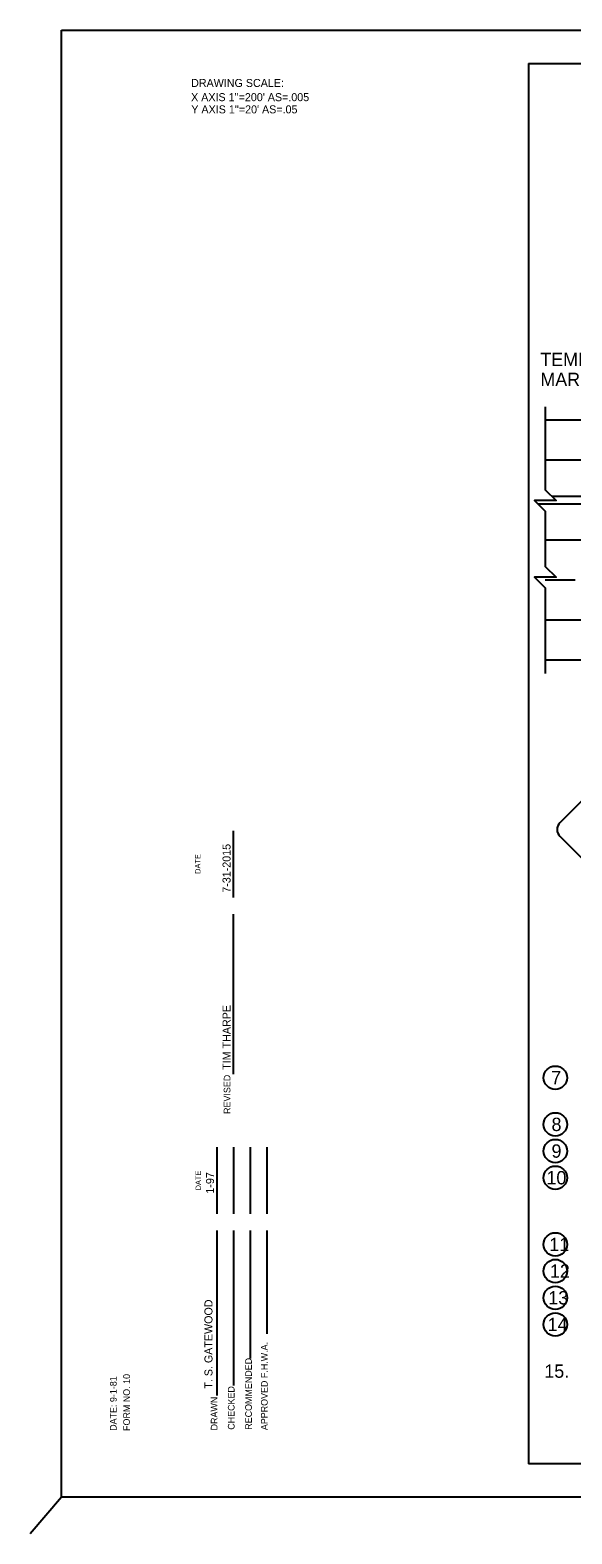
# Model space of a CAD drawing. Extents: x 999.5 to 1036.4, y 999.4 to 1022.5.
# Drawn here: x 999.53 to 1007.65, y 999.45 to 1022 of the extents above; entities that cross this region are included whole.
import ezdxf

# ---------------------------------------------------------------- set-up
doc = ezdxf.new("R2010")
doc.units = 0
for name, color, linetype in [('Level 1', 7, 'Continuous'), ('Level 10', 7, 'Continuous'), ('Level 14', 7, 'Continuous'), ('Level 15', 7, 'Continuous')]:
    doc.layers.add(name, color=color, linetype=linetype)

msp = doc.modelspace()

# ---------------------------------------------------------------- linework, layer by layer
at = {"layer": 'Level 1'}
for p, q in [((1035.25, 1016.15), (1007.25, 1016.15)), ((1035.25, 1015.55), (1007.25, 1015.55)), ((1015.918, 1015.007), (1007.351, 1015.007)), ((1016.26, 1014.893), (1007.144, 1014.893)), ((1016.396, 1014.35), (1007.25, 1014.35)), ((1007.699, 1013.75), (1007.25, 1013.75)), ((1016.473, 1013.15), (1007.25, 1013.15)), ((1035.25, 1012.55), (1007.25, 1012.55)), ((1007.468, 1010.112), (1008.861, 1011.504)), ((1008.861, 1008.521), (1007.468, 1009.913))]:
    msp.add_line(p, q, dxfattribs=at)
msp.add_lwpolyline([(1007.25, 1016.35), (1007.25, 1015.107), (1007.41, 1014.947), (1007.09, 1014.947), (1007.25, 1014.787), (1007.25, 1013.957), (1007.41, 1013.797), (1007.09, 1013.797), (1007.25, 1013.637), (1007.25, 1012.55), (1007.25, 1012.35)], dxfattribs=at)
for centre in [(1007.4, 1006.291), (1007.4, 1005.591), (1007.4, 1005.191), (1007.4, 1004.791), (1007.4, 1003.791), (1007.4, 1003.391), (1007.4, 1002.991), (1007.4, 1002.591)]:
    msp.add_circle(centre, 0.175, dxfattribs=at)
msp.add_arc((1007.568, 1010.012), 0.141, 134.9999, 225.0001, dxfattribs=at)
at = {"layer": 'Level 10'}
for p, q in [((1007, 1021.5), (1035.5, 1021.5)), ((1007, 1021.5), (1007, 1000.5)), ((1002.575, 1008.994), (1002.575, 1009.994)), ((1002.575, 1006.343), (1002.575, 1008.744)), ((1002.331, 1004.248), (1002.331, 1005.248)), ((1002.581, 1004.248), (1002.581, 1005.248)), ((1002.831, 1004.248), (1002.831, 1005.248)), ((1003.081, 1004.248), (1003.081, 1005.248)), ((1002.331, 1001.528), (1002.331, 1003.998)), ((1002.581, 1001.673), (1002.581, 1003.998)), ((1002.831, 1002.081), (1002.831, 1003.998)), ((1003.081, 1002.448), (1003.081, 1003.998)), ((1035.5, 1000.5), (1007, 1000.5))]:
    msp.add_line(p, q, dxfattribs=at)
at = {"layer": 'Level 14'}
for p, q in [((1000, 1000), (1000, 1022)), ((1000, 1022), (1036, 1022)), ((1000, 1000), (999.529, 999.45)), ((1036, 1000), (1000, 1000))]:
    msp.add_line(p, q, dxfattribs=at)

# ---------------------------------------------------------------- texts
at = {"layer": 'Level 1'}
for s, p in [('TEMPORARY PVMT. ', (1007.176, 1016.962)), ('MARKINGS', (1007.176, 1016.662)), ('7', (1007.338, 1006.191)), ('8', (1007.343, 1005.491)), ('9', (1007.343, 1005.091)), ('10', (1007.267, 1004.691)), ('11', (1007.31, 1003.691)), ('12', (1007.319, 1003.291)), ('13', (1007.295, 1002.891)), ('14', (1007.285, 1002.491)), ('15.', (1007.236, 1001.791))]:
    msp.add_text(s, height=0.2, dxfattribs=at).set_placement(p)
for s, p in [('7-31-2015', (1002.533, 1009.065)), ('TIM THARPE', (1002.533, 1006.409)), ('1-97', (1002.285, 1004.553)), ('T. S. GATEWOOD', (1002.262, 1001.628))]:
    msp.add_text(s, height=0.12, rotation=90, dxfattribs=at).set_placement(p)
at = {"layer": 'Level 10'}
for s, height, p in [('DATE', 0.08, (1002.082, 1009.348)), ('REVISED', 0.1, (1002.531, 1005.748)), ('DATE', 0.08, (1002.088, 1004.602)), ('APPROVED F.H.W.A.', 0.1, (1003.089, 1001.006)), ('RECOMMENDED', 0.1, (1002.852, 1001.012)), ('DATE: 9-1-81', 0.1, (1000.826, 1000.996)), ('FORM NO. 10', 0.1, (1001.025, 1000.994)), ('DRAWN', 0.1, (1002.337, 1001.002)), ('CHECKED', 0.1, (1002.593, 1001.012))]:
    msp.add_text(s, height=height, rotation=90, dxfattribs=at).set_placement(p)
at = {"layer": 'Level 15'}
for s, p in [('DRAWING SCALE:', (1001.942, 1021.147)), ("X AXIS 1''=200' AS=.005", (1001.942, 1020.934)), ("Y AXIS 1''=20' AS=.05", (1001.945, 1020.751))]:
    msp.add_text(s, height=0.12, dxfattribs=at).set_placement(p)

doc.saveas('drawing.dxf')
